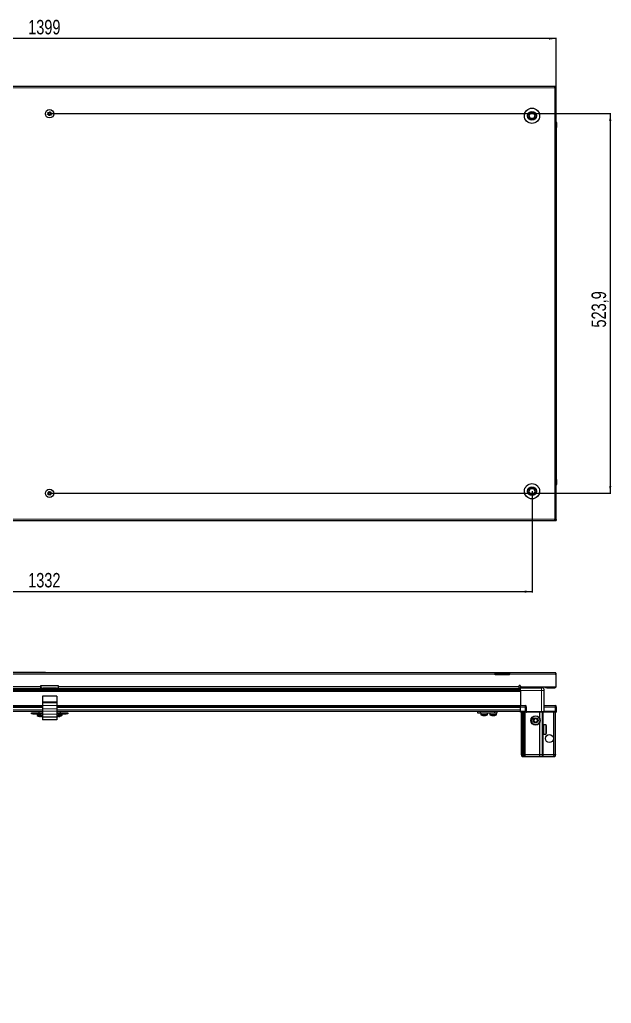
# Model space of a CAD drawing. Header units: millimetres. Extents: x 1256 to 6435, y -875 to 1898.
# Drawn here: x 2071 to 2888, y 482 to 1839 of the extents above; entities that cross this region are included whole.
import ezdxf

# ---------------------------------------------------------------- set-up
doc = ezdxf.new("R2010")
doc.units = ezdxf.units.MM
doc.layers.add('FORMAT', color=7, linetype='Continuous')
doc.styles.add('SLDTEXTSTYLE0', font='TXT', dxfattribs={"width": 0.75})
doc.dimstyles.new('SLDDIMSTYLE0', dxfattribs={"dimtxt": 20, "dimasz": 10, "dimexe": 0, "dimexo": 0.0625, "dimgap": 5, "dimtad": 2, "dimdec": 1, "dimrnd": 1e-09, "dimzin": 12, "dimdsep": 46, "dimtxsty": 'SLDTEXTSTYLE0', "dimsah": 1, "dimcen": 0.09, "dimadec": 0, "dimazin": 3, "dimtfac": 1, "dimtofl": 0, "dimtmove": 0, "dimatfit": 3, "dimfxl": 0, "dimfrac": 2, "dimtolj": 1, "dimtzin": 12, "dimarcsym": 0})

# ---------------------------------------------------------------- blocks, each defined once
blk = doc.blocks.new('_D_1')
at = {"layer": 'FORMAT'}
for p, q in [((1413, 1746.6), (1413, 1813.6)), ((2812, 1812.6), (1413, 1812.6)), ((2812, 1746.6), (2812, 1813.6))]:
    blk.add_line(p, q, dxfattribs=at)
for points in [[(1413, 1812.6), (1423, 1811.1), (1423, 1814.1)], [(2812, 1812.6), (2802, 1814.1), (2802, 1811.1)]]:
    blk.add_solid(points, dxfattribs=at)
at = {"layer": 'FORMAT', "insert": (2082.9, 1838.4), "char_height": 20, "attachment_point": 1, "style": 'SLDTEXTSTYLE0'}
blk.add_mtext('1399', dxfattribs=at)
blk = doc.blocks.new('_D_2')
at = {"layer": 'FORMAT'}
for p, q in [((1446.5, 1188.1), (1446.5, 1048.6)), ((2778.5, 1188.1), (2778.5, 1048.6)), ((1446.5, 1049.6), (2778.5, 1049.6))]:
    blk.add_line(p, q, dxfattribs=at)
for points in [[(1446.5, 1049.6), (1456.5, 1048.1), (1456.5, 1051.1)], [(2778.5, 1049.6), (2768.5, 1051.1), (2768.5, 1048.1)]]:
    blk.add_solid(points, dxfattribs=at)
at = {"layer": 'FORMAT', "insert": (2082.9, 1075.4), "char_height": 20, "attachment_point": 1, "style": 'SLDTEXTSTYLE0'}
blk.add_mtext('1332', dxfattribs=at)
blk = doc.blocks.new('_D_3')
at = {"layer": 'FORMAT'}
for p, q in [((2112.5, 1709.1), (2887.5, 1709.1)), ((2886.5, 1709.1), (2886.5, 1185.3)), ((2112.5, 1185.3), (2887.5, 1185.3))]:
    blk.add_line(p, q, dxfattribs=at)
for points in [[(2886.5, 1709.1), (2885, 1699.1), (2888, 1699.1)], [(2886.5, 1185.3), (2888, 1195.3), (2885, 1195.3)]]:
    blk.add_solid(points, dxfattribs=at)
at = {"layer": 'FORMAT', "insert": (2860.7, 1413.9), "char_height": 20, "attachment_point": 1, "rotation": 90, "style": 'SLDTEXTSTYLE0'}
blk.add_mtext('523,9', dxfattribs=at)
blk = doc.blocks.new('_D_9')
at = {"layer": 'FORMAT'}
for p, q in [((2106.7, 938.2), (1353.5, 938.2)), ((1354.5, 938.2), (1354.5, -868.8)), ((1415.1, -868.8), (1353.5, -868.8))]:
    blk.add_line(p, q, dxfattribs=at)
for points in [[(1354.5, 938.2), (1352.9, 928.2), (1356, 928.2)], [(1354.5, -868.8), (1356, -858.8), (1352.9, -858.8)]]:
    blk.add_solid(points, dxfattribs=at)
at = {"layer": 'FORMAT', "insert": (1328.7, 5.2), "char_height": 20, "attachment_point": 1, "rotation": 90, "style": 'SLDTEXTSTYLE0'}
blk.add_mtext('1807', dxfattribs=at)

msp = doc.modelspace()

# ---------------------------------------------------------------- linework, layer by layer
at = {"color": 7, "linetype": 'Continuous', "lineweight": 25}
for p, q in [((2809.89, 1746.6), (1415.09, 1746.6)), ((2809.89, 1744.5), (2809.89, 1746.6)), ((2811.99, 1746.6), (2809.89, 1746.6)), ((2809.89, 1745.1), (2811.99, 1745.1)), ((2809.89, 1744.5), (2811.99, 1744.5)), ((2811.99, 1745.1), (2811.99, 1746.6)), ((2811.99, 1744.5), (2811.99, 1745.1)), ((2811.99, 1149.7), (2811.99, 1744.5)), ((2811.99, 1697.93), (2811.99, 1697.93)), ((2812.49, 1696.6), (2812.49, 1690.1)), ((2812.49, 1690.1), (2812.49, 1696.6)), ((2811.99, 1690.1), (2812.49, 1690.1)), ((2812.34, 1204.1), (2812.34, 1690.1)), ((2812.49, 1690.1), (2812.49, 1690.1)), ((2812.49, 1690.1), (2812.49, 1690.1)), ((2811.99, 1204.1), (2812.49, 1204.1)), ((2812.49, 1204.1), (2812.49, 1204.1)), ((2812.49, 1197.6), (2812.49, 1204.1)), ((2812.49, 1204.1), (2812.49, 1197.6)), ((1415.09, 1147.6), (2809.89, 1147.6)), ((2811.99, 1149.7), (2809.89, 1149.7)), ((2809.89, 1147.6), (2809.89, 1149.7)), ((2811.99, 1149.1), (2809.89, 1149.1)), ((2809.89, 1147.6), (2811.99, 1147.6)), ((2811.99, 1149.1), (2811.99, 1149.7)), ((2811.99, 1149.1), (2811.99, 1147.6)), ((1497.49, 937.94), (2727.49, 937.94)), ((2106.7, 938.24), (2106.7, 937.94)), ((2106.7, 938.24), (2118.27, 938.24)), ((2118.27, 937.94), (2118.27, 938.24)), ((2727.49, 935.84), (2727.49, 937.94)), ((2727.49, 937.94), (2737.49, 937.94)), ((2737.49, 936.44), (2727.49, 936.44)), ((2737.49, 937.94), (2747.49, 937.94)), ((2747.49, 936.44), (2737.49, 936.44)), ((2747.49, 937.94), (2810.39, 937.94)), ((2747.49, 937.94), (2747.49, 935.84)), ((2727.49, 934.94), (2727.49, 935.84)), ((2747.49, 934.94), (2727.49, 934.94)), ((2747.49, 934.94), (2747.49, 935.84)), ((2810.99, 935.84), (2810.99, 934.94)), ((2810.99, 935.84), (2811.99, 935.84)), ((2811.99, 934.94), (2810.99, 934.94)), ((2811.99, 934.94), (2811.99, 935.84)), ((2811.99, 918.44), (2811.99, 934.94)), ((2762.49, 914.49), (1462.49, 914.49)), ((2762.49, 914.46), (1462.49, 914.46)), ((1464.49, 916.44), (2099.99, 916.44)), ((1488.61, 916.29), (2736.37, 916.29)), ((2124.99, 919.44), (2099.99, 919.44)), ((2099.99, 919.44), (2099.99, 918.54)), ((2099.99, 918.54), (2099.99, 916.44)), ((2121.99, 916.44), (2102.99, 916.44)), ((2124.99, 918.54), (2124.99, 919.44)), ((2124.99, 916.44), (2124.99, 918.54)), ((2124.99, 916.44), (2760.49, 916.44)), ((2730.99, 916.44), (2730.99, 916.29)), ((2731.1, 916.44), (2731.1, 916.29)), ((2731.28, 916.44), (2731.28, 916.29)), ((2731.79, 916.44), (2731.79, 916.29)), ((2732.18, 916.44), (2732.18, 916.29)), ((2733.04, 916.44), (2733.04, 916.29)), ((2733.6, 916.44), (2733.6, 916.29)), ((2734.72, 916.44), (2734.72, 916.29)), ((2735.4, 916.44), (2735.4, 916.29)), ((2736.37, 916.29), (2736.67, 916.29)), ((2736.67, 916.44), (2736.67, 916.29)), ((2736.67, 916.29), (2737.41, 916.29)), ((2736.67, 916.29), (2736.67, 916.29)), ((2736.93, 916.44), (2736.93, 916.29)), ((2737.41, 916.44), (2737.41, 916.29)), ((2737.41, 916.29), (2738.7, 916.29)), ((2738.61, 916.29), (2762.49, 916.29)), ((2738.7, 916.44), (2738.7, 916.29)), ((2738.79, 916.44), (2738.79, 916.29)), ((2739.42, 916.44), (2739.42, 916.29)), ((2740.62, 916.44), (2740.62, 916.29)), ((2741.24, 916.44), (2741.24, 916.29)), ((2742.22, 916.44), (2742.22, 916.29)), ((2742.7, 916.44), (2742.7, 916.29)), ((2743.37, 916.44), (2743.37, 916.29)), ((2743.64, 916.44), (2743.64, 916.29)), ((2743.94, 916.44), (2743.94, 916.29)), ((2743.99, 916.29), (2743.99, 916.44)), ((2743.99, 916.44), (2743.99, 916.29)), ((2760.49, 918.54), (2760.49, 919.29)), ((2760.49, 918.54), (2760.49, 916.44)), ((2762.49, 919.29), (2762.49, 918.44)), ((2762.49, 918.44), (2811.99, 918.44)), ((2762.49, 918.44), (2762.49, 916.94)), ((2762.49, 916.94), (2791.49, 916.94)), ((2762.49, 913.44), (2762.49, 892.44)), ((2765.24, 918.44), (2765.24, 916.94)), ((2791.74, 916.94), (2791.74, 918.44)), ((2795.49, 884.44), (2795.49, 913.44)), ((2796.99, 916.94), (2796.99, 918.44)), ((2798.99, 916.94), (2796.99, 916.94)), ((2798.99, 916.94), (2809.89, 916.94)), ((2122.49, 905.39), (2102.49, 905.39)), ((2102.49, 905.39), (2102.49, 897.66)), ((2102.49, 897.66), (2102.49, 896.22)), ((2102.49, 896.22), (2102.49, 892.45)), ((2122.49, 905.39), (2122.49, 897.66)), ((2122.49, 897.66), (2122.49, 896.22)), ((2122.49, 896.22), (2122.49, 892.45)), ((1462.49, 891.79), (2102.49, 891.79)), ((1462.49, 884.59), (2102.49, 884.59)), ((2087.49, 881.09), (2087.49, 882.59)), ((2087.49, 882.59), (2089.49, 882.59)), ((2089.49, 882.59), (2089.49, 881.09)), ((2089.49, 882.59), (2100.74, 882.59)), ((2097.49, 884.59), (2097.49, 882.59)), ((2100.74, 881.09), (2100.74, 882.59)), ((2100.74, 882.59), (2102.49, 882.59)), ((2102.49, 892.45), (2102.49, 888.12)), ((2102.49, 888.12), (2102.49, 884.89)), ((2102.49, 884.89), (2102.49, 880.57)), ((2122.49, 892.45), (2122.49, 888.12)), ((2122.49, 891.79), (2762.49, 891.79)), ((2122.49, 888.12), (2122.49, 884.89)), ((2122.49, 884.89), (2122.49, 880.57)), ((2122.49, 884.59), (2762.49, 884.59)), ((2122.49, 882.59), (2124.24, 882.59)), ((2124.24, 882.59), (2124.24, 881.09)), ((2124.24, 882.59), (2135.49, 882.59)), ((2127.49, 882.59), (2127.49, 884.59)), ((2135.49, 881.09), (2135.49, 882.59)), ((2135.49, 882.59), (2137.49, 882.59)), ((2137.49, 882.59), (2137.49, 881.09)), ((2703.84, 882.09), (2703.84, 884.59)), ((2706.84, 882.09), (2703.84, 882.09)), ((2706.84, 884.59), (2706.84, 882.09)), ((2727.04, 882.09), (2706.84, 882.09)), ((2707.69, 882.09), (2707.69, 880.18)), ((2717.19, 880.18), (2717.19, 882.09)), ((2717.24, 880.18), (2717.24, 882.09)), ((2720.19, 882.09), (2720.19, 880.18)), ((2727.04, 882.09), (2727.04, 884.59)), ((2730.04, 882.09), (2727.04, 882.09)), ((2729.69, 880.18), (2729.69, 882.09)), ((2730.04, 884.59), (2730.04, 882.09)), ((2762.49, 892.44), (2768.99, 892.44)), ((2762.49, 890.44), (2762.49, 892.44)), ((2762.49, 884.44), (2762.49, 890.44)), ((2762.49, 884.44), (2768.99, 884.44)), ((2762.49, 884.44), (2762.49, 884.1)), ((2762.49, 884.44), (2762.49, 884.44)), ((2768.99, 884.44), (2762.49, 884.44)), ((2762.49, 883.24), (2762.49, 884.1)), ((2762.49, 884.1), (2762.49, 884.1)), ((2762.49, 884.1), (2768.99, 884.1)), ((2770.31, 883.24), (2762.49, 883.24)), ((2763.99, 824.94), (2763.99, 883.24)), ((2765.49, 824.94), (2765.49, 883.24)), ((2766.99, 824.94), (2766.99, 883.24)), ((2767.99, 824.94), (2767.99, 883.24)), ((2770.99, 884.44), (2768.99, 884.44)), ((2770.31, 883.24), (2770.99, 883.24)), ((2770.99, 884.44), (2770.99, 890.44)), ((2770.99, 884.44), (2770.99, 883.24)), ((2770.99, 884.44), (2771.19, 884.44)), ((2771.19, 883.24), (2770.99, 883.24)), ((2771.19, 884.44), (2791.49, 884.44)), ((2791.49, 883.24), (2771.19, 883.24)), ((2789.49, 874.44), (2789.49, 883.24)), ((2791.49, 884.44), (2795.49, 884.44)), ((2795.49, 883.24), (2791.49, 883.24)), ((2792.99, 824.94), (2792.99, 883.24)), ((2795.49, 892.44), (2810.49, 892.44)), ((2795.49, 884.44), (2795.49, 883.24)), ((2795.49, 884.44), (2795.69, 884.44)), ((2795.69, 883.24), (2795.49, 883.24)), ((2795.69, 884.44), (2810.49, 884.44)), ((2810.49, 884.44), (2795.69, 884.44)), ((2810.49, 883.24), (2795.69, 883.24)), ((2808.49, 824.94), (2808.49, 883.24)), ((2812.49, 884.44), (2810.49, 884.44)), ((2810.49, 883.24), (2811.99, 883.24)), ((2810.99, 824.94), (2810.99, 883.24)), ((2811.99, 883.24), (2812.49, 884.1)), ((2812.49, 884.44), (2812.49, 890.44)), ((2812.49, 884.44), (2812.49, 884.1)), ((2089.49, 881.09), (2087.49, 881.09)), ((2089.49, 881.09), (2100.74, 881.09)), ((2095.24, 881.09), (2095.24, 879.18)), ((2102.49, 881.09), (2100.74, 881.09)), ((2102.49, 880.57), (2102.49, 876.59)), ((2122.49, 876.59), (2102.49, 876.59)), ((2102.49, 876.59), (2102.49, 872.59)), ((2122.49, 872.59), (2102.49, 872.59)), ((2124.24, 881.09), (2122.49, 881.09)), ((2122.49, 880.57), (2122.49, 876.59)), ((2122.49, 877.79), (2122.74, 877.71)), ((2122.49, 876.59), (2122.49, 872.59)), ((2124.24, 881.09), (2135.49, 881.09)), ((2129.74, 879.18), (2129.74, 881.09)), ((2137.49, 881.09), (2135.49, 881.09)), ((2789.49, 824.94), (2789.49, 869.44)), ((2793.02, 863.44), (2792.99, 863.44)), ((2792.99, 855.44), (2793.02, 855.44)), ((2793.5, 862.75), (2793.02, 863.44)), ((2793.02, 863.44), (2793.02, 862.39)), ((2793.02, 862.39), (2793.02, 855.44)), ((2793.02, 855.44), (2793.5, 856.13)), ((2793.99, 863.44), (2793.5, 862.75)), ((2793.5, 862.75), (2793.5, 861.88)), ((2793.5, 861.88), (2793.5, 856.13)), ((2793.5, 856.13), (2793.99, 855.44)), ((2793.99, 863.44), (2793.99, 862.39)), ((2793.99, 862.39), (2793.99, 855.44)), ((2794.49, 863.84), (2794.39, 863.84)), ((2794.39, 863.84), (2794.39, 855.04)), ((2794.39, 855.04), (2794.49, 855.04)), ((2797.39, 865.94), (2794.49, 865.94)), ((2794.49, 865.94), (2794.49, 865.93)), ((2794.99, 865.93), (2794.49, 865.93)), ((2794.49, 865.93), (2794.49, 865.85)), ((2794.49, 865.85), (2794.49, 865.5)), ((2794.99, 865.85), (2794.49, 865.85)), ((2794.99, 865.5), (2794.49, 865.5)), ((2794.49, 865.5), (2794.49, 865.2)), ((2794.49, 865.2), (2794.49, 864.48)), ((2794.99, 865.2), (2794.49, 865.2)), ((2794.99, 864.48), (2794.49, 864.48)), ((2794.49, 864.48), (2794.49, 863.99)), ((2794.49, 863.99), (2794.49, 862.97)), ((2794.99, 863.99), (2794.49, 863.99)), ((2794.99, 862.97), (2794.49, 862.97)), ((2794.49, 862.97), (2794.49, 862.33)), ((2794.49, 862.33), (2794.49, 861.11)), ((2794.99, 862.33), (2794.49, 862.33)), ((2794.99, 861.11), (2794.49, 861.11)), ((2794.49, 861.11), (2794.49, 860.57)), ((2794.99, 860.57), (2794.49, 860.57)), ((2794.49, 860.39), (2794.49, 859.09)), ((2794.99, 860.39), (2794.49, 860.39)), ((2794.99, 859.09), (2794.49, 859.09)), ((2794.99, 858.7), (2794.49, 858.7)), ((2794.49, 858.7), (2794.49, 858.35)), ((2794.99, 858.35), (2794.49, 858.35)), ((2794.49, 858.35), (2794.49, 857.1)), ((2794.99, 857.1), (2794.49, 857.1)), ((2794.49, 857.1), (2794.49, 856.43)), ((2794.49, 856.43), (2794.49, 855.34)), ((2794.99, 856.43), (2794.49, 856.43)), ((2794.99, 855.34), (2794.49, 855.34)), ((2794.49, 855.34), (2794.49, 854.79)), ((2794.99, 865.85), (2794.99, 865.93)), ((2794.99, 865.2), (2794.99, 865.5)), ((2794.99, 863.99), (2794.99, 864.48)), ((2794.99, 862.33), (2794.99, 862.97)), ((2794.99, 860.39), (2794.99, 861.11)), ((2794.99, 858.35), (2794.99, 859.09)), ((2794.99, 856.43), (2794.99, 857.1)), ((2794.99, 854.79), (2794.99, 855.34)), ((2798.19, 865.14), (2798.19, 863.65)), ((2798.19, 863.65), (2798.19, 853.74)), ((2794.49, 854.79), (2794.49, 853.98)), ((2794.99, 854.79), (2794.49, 854.79)), ((2794.99, 853.98), (2794.49, 853.98)), ((2794.49, 853.98), (2794.49, 853.62)), ((2794.49, 853.62), (2794.49, 853.16)), ((2794.99, 853.62), (2794.49, 853.62)), ((2794.99, 853.16), (2794.49, 853.16)), ((2794.49, 853.16), (2794.49, 853.01)), ((2794.49, 853.01), (2794.49, 852.94)), ((2794.99, 853.01), (2794.49, 853.01)), ((2794.49, 852.94), (2797.39, 852.94)), ((2794.99, 853.62), (2794.99, 853.98)), ((2794.99, 853.01), (2794.99, 853.16)), ((2763.99, 824.94), (2765.49, 824.94)), ((2764.79, 821.94), (2763.99, 824.94)), ((2765.94, 821.94), (2764.79, 821.94)), ((2765.49, 824.94), (2766.99, 824.94)), ((2765.94, 821.94), (2765.49, 824.94)), ((2766.44, 821.94), (2765.94, 821.94)), ((2766.44, 821.94), (2766.99, 824.94)), ((2767.18, 821.94), (2766.44, 821.94)), ((2766.99, 824.94), (2767.99, 824.94)), ((2767.18, 821.94), (2767.99, 824.94)), ((2768.99, 821.94), (2767.18, 821.94)), ((2767.99, 824.94), (2768.99, 824.94)), ((2768.99, 824.94), (2789.49, 824.94)), ((2789.16, 821.94), (2768.99, 821.94)), ((2789.16, 821.94), (2789.49, 824.94)), ((2792.18, 821.94), (2789.16, 821.94)), ((2789.49, 824.94), (2792.99, 824.94)), ((2792.99, 824.94), (2792.18, 821.94)), ((2793.99, 821.94), (2792.18, 821.94)), ((2792.99, 824.94), (2793.99, 824.94)), ((2793.99, 824.94), (2808.49, 824.94)), ((2808.33, 821.94), (2793.99, 821.94)), ((2808.49, 824.94), (2808.33, 821.94)), ((2810.18, 821.94), (2808.33, 821.94)), ((2808.49, 824.94), (2810.99, 824.94)), ((2810.99, 824.94), (2810.18, 821.94))]:
    msp.add_line(p, q, dxfattribs=at)
at = {"color": 8, "linetype": 'Continuous', "lineweight": 18}
for p, q in [((2809.89, 1744.5), (1415.09, 1744.5)), ((2809.89, 1149.7), (2809.89, 1744.5)), ((2811.99, 1696.6), (2812.49, 1696.6)), ((2811.99, 1197.6), (2812.49, 1197.6)), ((1415.09, 1149.7), (2809.89, 1149.7)), ((2737.49, 937.94), (2737.49, 936.44)), ((2727.49, 935.84), (1497.49, 935.84)), ((2810.99, 935.84), (2747.49, 935.84)), ((2762.49, 915.7), (1462.49, 915.7)), ((1462.49, 913.25), (2762.49, 913.25)), ((2762.49, 911.84), (1462.49, 911.84)), ((1464.49, 918.54), (2099.99, 918.54)), ((2099.99, 916.94), (2101.33, 916.94)), ((2123.65, 916.94), (2124.99, 916.94)), ((2124.99, 918.54), (2760.49, 918.54)), ((2760.49, 916.94), (2762.49, 916.94)), ((2791.49, 913.44), (2762.49, 913.44)), ((2791.49, 884.44), (2791.49, 913.44)), ((2798.99, 918.44), (2798.99, 916.94)), ((2809.89, 918.44), (2809.89, 916.94)), ((2122.49, 897.66), (2102.49, 897.66)), ((2122.49, 896.22), (2102.49, 896.22)), ((1462.49, 892.44), (2102.49, 892.44)), ((1462.49, 889.79), (2102.49, 889.79)), ((1462.49, 886.59), (2102.49, 886.59)), ((2122.49, 892.45), (2102.49, 892.45)), ((2122.49, 888.12), (2102.49, 888.12)), ((2122.49, 884.89), (2102.49, 884.89)), ((2122.49, 892.44), (2762.49, 892.44)), ((2122.49, 889.79), (2762.49, 889.79)), ((2122.49, 886.59), (2762.49, 886.59)), ((2768.99, 890.44), (2762.49, 890.44)), ((2762.49, 884.44), (2762.49, 884.1)), ((2768.99, 890.44), (2768.99, 892.44)), ((2768.99, 884.44), (2768.99, 890.44)), ((2770.99, 890.44), (2768.99, 890.44)), ((2768.99, 884.44), (2768.99, 884.1)), ((2768.99, 824.94), (2768.99, 883.24)), ((2771.19, 884.44), (2771.19, 883.24)), ((2791.49, 884.44), (2791.49, 883.24)), ((2793.99, 863.44), (2793.99, 883.24)), ((2810.49, 890.44), (2795.49, 890.44)), ((2795.69, 884.44), (2795.69, 883.24)), ((2810.49, 892.44), (2810.49, 890.44)), ((2810.49, 884.44), (2810.49, 890.44)), ((2812.49, 890.44), (2810.49, 890.44)), ((2810.49, 884.44), (2810.49, 883.24)), ((2102.49, 879.18), (2095.24, 879.18)), ((2102.49, 878.81), (2095.43, 878.81)), ((2122.49, 880.57), (2102.49, 880.57)), ((2129.74, 879.18), (2122.49, 879.18)), ((2129.54, 878.81), (2122.49, 878.81)), ((2709.9, 880.18), (2707.69, 880.18)), ((2710, 879.81), (2707.88, 879.81)), ((2717.19, 880.18), (2709.9, 880.18)), ((2716.99, 879.81), (2710, 879.81)), ((2717.04, 879.81), (2716.99, 879.81)), ((2717.24, 880.18), (2717.19, 880.18)), ((2727.69, 880.18), (2720.19, 880.18)), ((2727.58, 879.81), (2720.38, 879.81)), ((2729.49, 879.81), (2727.58, 879.81)), ((2729.69, 880.18), (2727.69, 880.18)), ((2793.99, 824.94), (2793.99, 855.44)), ((2797.39, 865.94), (2797.39, 864.24)), ((2797.39, 864.24), (2797.39, 852.94)), ((2768.99, 821.94), (2768.99, 824.94)), ((2793.99, 824.94), (2793.99, 821.94))]:
    msp.add_line(p, q, dxfattribs=at)
at = {"color": 7, "linetype": 'Continuous', "lineweight": 25}
for centre, radius in [((2112.49, 1708.95), 5.79), ((2112.49, 1708.95), 1.85), ((2778.49, 1706.1), 10.5), ((2778.49, 1706.1), 6), ((2778.49, 1706.1), 3.9), ((2778.49, 1188.1), 10.5), ((2112.49, 1185.25), 5.79), ((2112.49, 1185.25), 1.85), ((2778.49, 1188.1), 6), ((2778.49, 1188.1), 3.9), ((2783.49, 871.94), 6.5), ((2783.49, 871.94), 3.46), ((2802.49, 846.94), 5.5)]:
    msp.add_circle(centre, radius, dxfattribs=at)
at = {"color": 8, "linetype": 'Continuous', "lineweight": 18}
msp.add_circle((2783.49, 871.94), 5.7, dxfattribs=at)
at = {"color": 7, "linetype": 'Continuous', "lineweight": 25}
for centre, radius, start, end in [((2778.49, 1706.1), 4.62, 120, 180), ((2778.49, 1706.1), 4.62, 60, 120), ((2778.49, 1706.1), 4.62, 360, 60), ((2778.49, 1706.1), 4.62, 180, 240), ((2778.49, 1706.1), 4.62, 240, 300), ((2778.49, 1706.1), 4.62, 300, 360), ((2810.49, 1696.6), 2, 33.78451, 41.40962), ((2810.49, 1696.6), 2, 0, 41.40962), ((2810.49, 1696.6), 2, 360, 19.56674), ((2810.49, 1197.6), 2, 318.57492, 360), ((2810.49, 1197.6), 2, 318.59038, 0), ((2778.49, 1188.1), 4.62, 120, 180), ((2778.49, 1188.1), 4.62, 180, 240), ((2778.49, 1188.1), 4.62, 60, 120), ((2778.49, 1188.1), 4.62, 240, 300), ((2778.49, 1188.1), 4.62, 0, 60), ((2778.49, 1188.1), 4.62, 300, 0), ((2102.99, 919.44), 3, 180, 270), ((2121.99, 919.44), 3, 270, 360), ((2761.49, 919.29), 1, 0, 180), ((2809.89, 919.04), 2.1, 270, 343.39845), ((2768.99, 890.44), 2, 0, 90), ((2810.49, 890.44), 2, 0, 90), ((2095.69, 879.18), 0.45, 180, 235.28209), ((2099.99, 885.39), 8, 235.28209, 259.10263), ((2099.99, 885.39), 8, 280.79755, 288.20996), ((2124.99, 885.39), 8, 286.33055, 304.71791), ((2129.29, 879.18), 0.45, 304.71791, 0), ((2708.14, 880.18), 0.45, 180, 235.28209), ((2712.44, 886.39), 8, 235.28209, 259.05401), ((2712.44, 886.39), 8, 280.84597, 304.71791), ((2712.49, 886.39), 8, 280.92113, 304.71791), ((2716.74, 880.18), 0.45, 304.71791, 0), ((2716.79, 880.18), 0.45, 304.71791, 0), ((2720.64, 880.18), 0.45, 180, 235.28209), ((2724.94, 886.39), 8, 235.28209, 258.92302), ((2724.94, 886.39), 8, 280.93918, 304.71791), ((2729.24, 880.18), 0.45, 304.71791, 0), ((2783.49, 871.94), 2.5, 118.29497, 178.29497), ((2783.49, 871.94), 2.5, 178.29497, 238.29497), ((2783.49, 871.94), 2.5, 238.29497, 298.29497), ((2783.49, 871.94), 2.5, 58.29497, 118.29497), ((2783.49, 871.94), 2.5, 298.29497, 358.29497), ((2783.49, 871.94), 2.5, 358.29497, 58.29497), ((2793.99, 863.84), 0.4, 270, 360), ((2793.99, 855.04), 0.4, 0, 90), ((2797.39, 865.14), 0.8, 360, 90), ((2797.39, 853.74), 0.8, 270, 0)]:
    msp.add_arc(centre, radius, start, end, dxfattribs=at)
msp.add_ellipse((2768.99, 880.64), major_axis=(0, 3.46), ratio=0.5773503, start_param=5.5604511, end_param=6.2831853, dxfattribs=at)
for points, knots in [([(2110.4, 1710.82), (2110.39, 1710.81), (2110.38, 1710.79), (2110.38, 1710.73), (2110.4, 1710.59), (2110.54, 1710.22), (2110.73, 1709.72), (2110.62, 1709.09), (2110.31, 1708.69), (2110.03, 1708.41), (2109.87, 1708.23), (2109.83, 1708.14), (2109.82, 1708.1), (2109.83, 1708.07), (2109.85, 1708.04), (2109.91, 1708), (2110.17, 1707.93), (2110.64, 1707.88), (2111.31, 1707.63), (2111.62, 1706.99), (2111.73, 1706.53), (2111.83, 1706.28), (2111.88, 1706.23), (2111.91, 1706.21), (2111.94, 1706.21), (2111.97, 1706.22), (2112.01, 1706.24), (2112.08, 1706.29), (2112.23, 1706.46), (2112.47, 1706.76), (2112.84, 1707.12), (2113.44, 1707.29), (2113.97, 1707.16), (2114.35, 1707.06), (2114.5, 1707.05), (2114.55, 1707.07), (2114.58, 1707.09), (2114.6, 1707.12), (2114.6, 1707.18), (2114.58, 1707.32), (2114.44, 1707.69), (2114.25, 1708.19), (2114.35, 1708.82), (2114.67, 1709.22), (2114.95, 1709.5), (2115.1, 1709.68), (2115.15, 1709.77), (2115.15, 1709.81), (2115.15, 1709.84), (2115.13, 1709.87), (2115.07, 1709.91), (2114.81, 1709.98), (2114.34, 1710.03), (2113.67, 1710.28), (2113.35, 1710.91), (2113.24, 1711.38), (2113.14, 1711.63), (2113.1, 1711.68), (2113.07, 1711.69), (2113.04, 1711.7), (2113, 1711.69), (2112.97, 1711.67), (2112.9, 1711.62), (2112.75, 1711.45), (2112.51, 1711.15), (2112.14, 1710.79), (2111.53, 1710.62), (2111.01, 1710.75), (2110.63, 1710.85), (2110.48, 1710.86), (2110.42, 1710.84), (2110.41, 1710.83), (2110.4, 1710.82)], [0, 0, 0, 0, 0.0020087, 0.00442, 0.0093647, 0.0255282, 0.0677053, 0.0957862, 0.1246456, 0.1503415, 0.1605194, 0.1633943, 0.1656965, 0.1672448, 0.1688741, 0.1707699, 0.1786058, 0.2119941, 0.2499945, 0.2879948, 0.3213831, 0.329219, 0.3311148, 0.3327441, 0.3342924, 0.3362166, 0.3385353, 0.3413178, 0.349662, 0.3753578, 0.4042173, 0.4322982, 0.4744753, 0.4906388, 0.4966691, 0.49844, 0.5, 0.5020087, 0.50442, 0.5093647, 0.5255282, 0.5677053, 0.5957862, 0.6246456, 0.6503415, 0.6605194, 0.6633943, 0.6656965, 0.6672448, 0.6688741, 0.6707699, 0.6786058, 0.7119941, 0.7499945, 0.7879948, 0.8213831, 0.829219, 0.8311148, 0.8327441, 0.8342924, 0.8362166, 0.8385353, 0.8413178, 0.849662, 0.8753578, 0.9042173, 0.9322982, 0.9744753, 0.9906388, 0.9966691, 0.99844, 1, 1, 1, 1]), ([(2773.87, 1706.1), (2774.2, 1706.68), (2774.77, 1707.66), (2775.59, 1709.08), (2776, 1709.79), (2776.18, 1710.1)], [0, 0, 0, 0, 0.4391308, 0.7513783, 1, 1, 1, 1]), ([(2776.18, 1710.1), (2776.38, 1710.1), (2777.08, 1710.1), (2778.39, 1710.1), (2779.78, 1710.1), (2780.53, 1710.1), (2780.8, 1710.1)], [0, 0, 0, 0, 0.1393293, 0.4852696, 0.8163565, 1, 1, 1, 1]), ([(2780.8, 1710.1), (2781.13, 1709.53), (2781.69, 1708.55), (2782.52, 1707.13), (2782.93, 1706.42), (2783.11, 1706.1)], [0, 0, 0, 0, 0.4391308, 0.7513783, 1, 1, 1, 1]), ([(2776.18, 1702.1), (2775.85, 1702.68), (2775.28, 1703.66), (2774.46, 1705.08), (2774.05, 1705.79), (2773.87, 1706.1)], [0, 0, 0, 0, 0.4391308, 0.7513783, 1, 1, 1, 1]), ([(2780.8, 1702.1), (2780.53, 1702.1), (2779.78, 1702.1), (2778.39, 1702.1), (2777.08, 1702.1), (2776.38, 1702.1), (2776.18, 1702.1)], [0, 0, 0, 0, 0.1836435, 0.5147304, 0.8606707, 1, 1, 1, 1]), ([(2783.11, 1706.1), (2782.78, 1705.53), (2782.21, 1704.55), (2781.39, 1703.13), (2780.98, 1702.42), (2780.8, 1702.1)], [0, 0, 0, 0, 0.4391308, 0.7513783, 1, 1, 1, 1]), ([(2115.21, 1184.61), (2115.21, 1184.62), (2115.22, 1184.65), (2115.19, 1184.7), (2115.1, 1184.82), (2114.81, 1185.07), (2114.4, 1185.42), (2114.19, 1186.02), (2114.28, 1186.53), (2114.39, 1186.91), (2114.44, 1187.14), (2114.44, 1187.24), (2114.42, 1187.28), (2114.4, 1187.3), (2114.37, 1187.31), (2114.3, 1187.32), (2114.04, 1187.26), (2113.6, 1187.09), (2112.9, 1186.98), (2112.31, 1187.39), (2112, 1187.74), (2111.79, 1187.92), (2111.72, 1187.94), (2111.69, 1187.94), (2111.66, 1187.93), (2111.64, 1187.9), (2111.61, 1187.87), (2111.58, 1187.79), (2111.53, 1187.57), (2111.46, 1187.2), (2111.31, 1186.7), (2110.86, 1186.26), (2110.33, 1186.13), (2109.95, 1186.03), (2109.82, 1185.97), (2109.77, 1185.93), (2109.76, 1185.89), (2109.76, 1185.86), (2109.79, 1185.8), (2109.88, 1185.69), (2110.17, 1185.44), (2110.58, 1185.09), (2110.78, 1184.49), (2110.7, 1183.98), (2110.59, 1183.6), (2110.54, 1183.37), (2110.54, 1183.27), (2110.55, 1183.23), (2110.58, 1183.21), (2110.6, 1183.19), (2110.67, 1183.19), (2110.94, 1183.25), (2111.38, 1183.42), (2112.08, 1183.53), (2112.66, 1183.12), (2112.98, 1182.76), (2113.19, 1182.59), (2113.25, 1182.57), (2113.29, 1182.57), (2113.31, 1182.58), (2113.34, 1182.61), (2113.36, 1182.64), (2113.4, 1182.72), (2113.45, 1182.94), (2113.52, 1183.31), (2113.67, 1183.81), (2114.12, 1184.25), (2114.65, 1184.38), (2115.03, 1184.48), (2115.16, 1184.54), (2115.2, 1184.58), (2115.21, 1184.6), (2115.21, 1184.61)], [0, 0, 0, 0, 0.0020087, 0.00442, 0.0093647, 0.0255282, 0.0677053, 0.0957862, 0.1246456, 0.1503415, 0.1605194, 0.1633943, 0.1656965, 0.1672448, 0.1688741, 0.1707699, 0.1786058, 0.2119941, 0.2499945, 0.2879948, 0.3213831, 0.329219, 0.3311148, 0.3327441, 0.3342924, 0.3362166, 0.3385353, 0.3413178, 0.349662, 0.3753578, 0.4042173, 0.4322982, 0.4744753, 0.4906388, 0.4966691, 0.49844, 0.5, 0.5020087, 0.50442, 0.5093647, 0.5255282, 0.5677053, 0.5957862, 0.6246456, 0.6503415, 0.6605194, 0.6633943, 0.6656965, 0.6672448, 0.6688741, 0.6707699, 0.6786058, 0.7119941, 0.7499945, 0.7879948, 0.8213831, 0.829219, 0.8311148, 0.8327441, 0.8342924, 0.8362166, 0.8385353, 0.8413178, 0.849662, 0.8753578, 0.9042173, 0.9322982, 0.9744753, 0.9906388, 0.9966691, 0.99844, 1, 1, 1, 1]), ([(2773.87, 1188.1), (2774.2, 1188.68), (2774.77, 1189.66), (2775.59, 1191.08), (2776, 1191.79), (2776.18, 1192.1)], [0, 0, 0, 0, 0.4391308, 0.7513783, 1, 1, 1, 1]), ([(2776.18, 1184.1), (2775.85, 1184.68), (2775.28, 1185.66), (2774.46, 1187.08), (2774.05, 1187.79), (2773.87, 1188.1)], [0, 0, 0, 0, 0.4391308, 0.7513783, 1, 1, 1, 1]), ([(2776.18, 1192.1), (2776.38, 1192.1), (2777.08, 1192.1), (2778.39, 1192.1), (2779.78, 1192.1), (2780.53, 1192.1), (2780.8, 1192.1)], [0, 0, 0, 0, 0.1393293, 0.4852696, 0.8163565, 1, 1, 1, 1]), ([(2780.8, 1184.1), (2780.53, 1184.1), (2779.78, 1184.1), (2778.39, 1184.1), (2777.08, 1184.1), (2776.38, 1184.1), (2776.18, 1184.1)], [0, 0, 0, 0, 0.1836435, 0.5147304, 0.8606707, 1, 1, 1, 1]), ([(2780.8, 1192.1), (2781.13, 1191.53), (2781.69, 1190.55), (2782.52, 1189.13), (2782.93, 1188.42), (2783.11, 1188.1)], [0, 0, 0, 0, 0.4391308, 0.7513783, 1, 1, 1, 1]), ([(2783.11, 1188.1), (2782.78, 1187.53), (2782.21, 1186.55), (2781.39, 1185.13), (2780.98, 1184.42), (2780.8, 1184.1)], [0, 0, 0, 0, 0.4391308, 0.7513783, 1, 1, 1, 1]), ([(2810.39, 937.94), (2810.43, 937.91), (2810.52, 937.86), (2810.66, 937.46), (2810.79, 936.91), (2810.9, 936.33), (2810.97, 935.96), (2810.99, 935.84)], [0, 0, 0, 0, 0.2302553, 0.4485219, 0.6667858, 0.8850496, 1, 1, 1, 1]), ([(2811.99, 935.84), (2811.96, 936.09), (2811.91, 936.58), (2811.51, 937.22), (2811.04, 937.65), (2810.66, 937.77), (2810.52, 937.81)], [0, 0, 0, 0, 0.2867112, 0.5584942, 0.8302739, 1, 1, 1, 1]), ([(2762.49, 913.44), (2762.49, 913.83), (2762.49, 914.62), (2762.49, 915.67), (2762.49, 916.46), (2762.49, 916.88), (2762.49, 916.92), (2762.49, 916.94)], [0, 0, 0, 0, 0.21469386, 0.42938772, 0.64408158, 0.85877544, 1, 1, 1, 1]), ([(2791.49, 916.94), (2791.55, 916.94), (2791.69, 916.94), (2791.85, 916.94), (2791.97, 916.94), (2791.98, 916.94), (2791.99, 916.94)], [0, 0, 0, 0, 0.2493943, 0.5003335, 0.7501667, 1, 1, 1, 1]), ([(2795.49, 913.44), (2795.44, 913.88), (2795.37, 914.55), (2794.93, 915.37), (2794.48, 915.93), (2793.92, 916.38), (2793.11, 916.82), (2792.43, 916.89), (2791.99, 916.94)], [0, 0, 0, 0, 0.2394568, 0.3683607, 0.5, 0.6316393, 0.7605432, 1, 1, 1, 1]), ([(2098.48, 877.53), (2098.48, 877.53), (2098.49, 877.53), (2098.36, 877.56), (2098.17, 877.63), (2098.04, 877.69), (2098.03, 877.71), (2098.03, 877.71), (2098.04, 877.71), (2098.06, 877.71), (2098.11, 877.7), (2098.31, 877.65), (2098.65, 877.58), (2099.07, 877.53), (2099.4, 877.53), (2099.62, 877.57), (2099.78, 877.64), (2099.89, 877.69), (2099.96, 877.71), (2099.98, 877.71), (2100, 877.71), (2100.03, 877.71), (2100.1, 877.69), (2100.26, 877.61), (2100.44, 877.53), (2100.84, 877.53), (2101.16, 877.56), (2101.48, 877.61), (2101.72, 877.66), (2101.86, 877.7), (2101.91, 877.71), (2101.93, 877.71), (2101.94, 877.71), (2101.95, 877.71), (2101.93, 877.69), (2101.78, 877.62), (2101.59, 877.56), (2101.47, 877.52), (2101.49, 877.53), (2101.49, 877.53)], [0, 0, 0, 0, 0.0107986, 0.0543621, 0.1370986, 0.1577299, 0.1615047, 0.1653161, 0.1678592, 0.1703965, 0.1748191, 0.1884464, 0.2519024, 0.3158484, 0.35385, 0.4061453, 0.4637925, 0.4927153, 0.4963388, 0.4992154, 0.5021163, 0.5054668, 0.5118133, 0.5384791, 0.6443718, 0.679317, 0.724599, 0.772938, 0.8076141, 0.8250414, 0.8286649, 0.8323302, 0.8348863, 0.8381059, 0.84395, 0.8668038, 0.9571124, 0.9985019, 1, 1, 1, 1]), ([(2122.74, 877.71), (2122.74, 877.71), (2122.74, 877.71), (2122.75, 877.71), (2122.81, 877.69), (2123.11, 877.61), (2123.5, 877.53), (2123.76, 877.53), (2123.82, 877.56), (2123.82, 877.61), (2123.81, 877.66), (2123.81, 877.7), (2123.84, 877.71), (2123.85, 877.71), (2123.88, 877.71), (2123.9, 877.71), (2123.98, 877.69), (2124.23, 877.62), (2124.55, 877.55), (2124.98, 877.52), (2125.38, 877.55), (2125.71, 877.61), (2125.96, 877.68), (2126.07, 877.7), (2126.09, 877.71), (2126.11, 877.71), (2126.13, 877.71), (2126.15, 877.7), (2126.18, 877.67), (2126.15, 877.6), (2126.16, 877.54), (2126.28, 877.52), (2126.52, 877.54), (2126.78, 877.59), (2127, 877.64), (2127.1, 877.67), (2127.17, 877.69), (2127.21, 877.7), (2127.23, 877.71), (2127.24, 877.71), (2127.24, 877.71), (2127.24, 877.71)], [0, 0, 0, 0, 0.00194946, 0.00530077, 0.01164856, 0.03832017, 0.14423596, 0.17918874, 0.22448056, 0.27283008, 0.30751373, 0.32494482, 0.3285691, 0.33223522, 0.33479185, 0.33801215, 0.34385759, 0.3667163, 0.45704456, 0.49844311, 0.54018368, 0.61740779, 0.65563235, 0.66044883, 0.66399404, 0.66657022, 0.66915092, 0.67298293, 0.68329729, 0.72905388, 0.79751578, 0.8350667, 0.87275787, 0.93563066, 0.95900573, 0.97362649, 0.98314044, 0.99253451, 0.99618474, 0.99902659, 1, 1, 1, 1]), ([(2710.92, 878.53), (2710.91, 878.53), (2710.88, 878.54), (2710.67, 878.6), (2710.51, 878.67), (2710.45, 878.7), (2710.44, 878.71), (2710.44, 878.71), (2710.45, 878.71), (2710.47, 878.71), (2710.52, 878.7), (2710.74, 878.65), (2711.07, 878.58), (2711.45, 878.53), (2711.73, 878.52), (2711.99, 878.56), (2712.13, 878.63), (2712.26, 878.69), (2712.31, 878.71), (2712.33, 878.71), (2712.35, 878.71), (2712.38, 878.71), (2712.42, 878.7), (2712.54, 878.65), (2712.7, 878.58), (2712.95, 878.53), (2713.31, 878.53), (2713.68, 878.57), (2714.01, 878.64), (2714.24, 878.69), (2714.32, 878.71), (2714.34, 878.71), (2714.35, 878.71), (2714.35, 878.71), (2714.33, 878.69), (2714.17, 878.61), (2713.93, 878.53), (2713.94, 878.53), (2713.95, 878.53)], [0, 0, 0, 0, 0.02451912, 0.10597395, 0.13384212, 0.14781851, 0.15355312, 0.15640274, 0.15927956, 0.16178012, 0.16647727, 0.18164832, 0.25411072, 0.30099815, 0.33557914, 0.37919172, 0.4620214, 0.4826759, 0.48645495, 0.49027069, 0.49281666, 0.49535678, 0.49978442, 0.51342704, 0.5769545, 0.64097254, 0.67901695, 0.73137106, 0.78908324, 0.81803858, 0.82166614, 0.82454604, 0.82745017, 0.83080452, 0.83715808, 0.86385392, 0.96986594, 1, 1, 1, 1]), ([(2723.41, 878.54), (2723.42, 878.53), (2723.47, 878.52), (2723.42, 878.55), (2723.3, 878.59), (2723.19, 878.64), (2723.14, 878.67), (2723.11, 878.69), (2723.09, 878.7), (2723.09, 878.71), (2723.1, 878.71), (2723.1, 878.71), (2723.11, 878.71)], [0, 0, 0, 0, 0.11751301, 0.3191822, 0.65558742, 0.7806573, 0.8588867, 0.90979178, 0.96005539, 0.97958621, 0.99479168, 1, 1, 1, 1]), ([(2723.11, 878.71), (2723.11, 878.71), (2723.12, 878.71), (2723.16, 878.7), (2723.32, 878.67), (2723.61, 878.6), (2723.96, 878.55), (2724.29, 878.52), (2724.62, 878.54), (2724.83, 878.6), (2724.99, 878.67), (2725.07, 878.7), (2725.11, 878.71), (2725.14, 878.71), (2725.16, 878.71), (2725.18, 878.71), (2725.22, 878.7), (2725.33, 878.65), (2725.44, 878.58), (2725.64, 878.53), (2725.89, 878.52), (2726.28, 878.56), (2726.63, 878.63), (2726.9, 878.69), (2726.96, 878.71), (2726.98, 878.71), (2726.99, 878.71), (2726.99, 878.71), (2726.98, 878.7), (2726.88, 878.65), (2726.66, 878.58), (2726.45, 878.53), (2726.44, 878.53), (2726.44, 878.53)], [0, 0, 0, 0, 0.0033506, 0.0080628, 0.021119, 0.0794763, 0.1490118, 0.1929925, 0.2373326, 0.3338878, 0.3669223, 0.3834897, 0.3902874, 0.3936653, 0.3970754, 0.4000395, 0.4056074, 0.423591, 0.5094867, 0.5650663, 0.606058, 0.6577556, 0.7559406, 0.7804241, 0.7849037, 0.7894268, 0.7924448, 0.7954558, 0.8007042, 0.816876, 0.8921804, 0.9680663, 1, 1, 1, 1]), ([(2780.95, 870.57), (2780.96, 871.08), (2780.99, 872.05), (2781.02, 873.01), (2781.03, 873.45)], [0, 0, 0, 0, 0.5346859, 1, 1, 1, 1]), ([(2783.4, 869.05), (2783.11, 869.23), (2782.41, 869.66), (2781.56, 870.19), (2781.05, 870.5), (2780.95, 870.57)], [0, 0, 0, 0, 0.3629006, 0.8668753, 1, 1, 1, 1]), ([(2781.03, 873.45), (2781.49, 873.7), (2782.34, 874.16), (2783.18, 874.61), (2783.57, 874.82)], [0, 0, 0, 0, 0.5346859, 1, 1, 1, 1]), ([(2785.94, 870.42), (2785.49, 870.17), (2784.64, 869.72), (2783.8, 869.26), (2783.4, 869.05)], [0, 0, 0, 0, 0.5346859, 1, 1, 1, 1]), ([(2783.57, 874.82), (2783.68, 874.76), (2784.19, 874.44), (2785.04, 873.92), (2785.74, 873.49), (2786.03, 873.3)], [0, 0, 0, 0, 0.1331247, 0.6370994, 1, 1, 1, 1]), ([(2786.03, 873.3), (2786.01, 872.79), (2785.99, 871.82), (2785.96, 870.87), (2785.94, 870.42)], [0, 0, 0, 0, 0.53468586, 1, 1, 1, 1])]:
    msp.add_open_spline(points, degree=3, knots=knots, dxfattribs=at)
at = {"color": 8, "linetype": 'Continuous', "lineweight": 18}
msp.add_open_spline([(2791.49, 913.44), (2791.49, 913.88), (2791.49, 914.55), (2791.49, 915.37), (2791.49, 915.93), (2791.49, 916.38), (2791.49, 916.82), (2791.49, 916.89), (2791.49, 916.94)], degree=3, knots=[0, 0, 0, 0, 0.23945684, 0.36836066, 0.5, 0.63163934, 0.76054316, 1, 1, 1, 1], dxfattribs=at)
msp.add_open_spline([(2795.49, 913.44), (2795.43, 913.44), (2795.31, 913.44), (2794.38, 913.44), (2793.06, 913.44), (2792.01, 913.44), (2791.49, 913.44)], degree=3, dxfattribs=at)

# ---------------------------------------------------------------- dimensions: what is measured, and where the dimension line sits
at = {"layer": 'FORMAT'}
for base, p1, p2, picture, middle in [((1412.99, 1812.6), (2811.99, 1746.6), (1412.99, 1746.6), '_D_1', (2112.49, 1812.6)), ((2778.49, 1049.6), (1446.49, 1188.1), (2778.49, 1188.1), '_D_2', (2112.49, 1049.6))]:
    dim = msp.add_linear_dim(base=base, p1=p1, p2=p2, dimstyle='SLDDIMSTYLE0', dxfattribs=at)
    dim.commit()
    dim.dimension.update_dxf_attribs({"geometry": picture, "text_midpoint": middle, "dimtype": 160})
for base, p1, p2, picture, middle in [((2886.48881076, 1185.25434732), (2112.48845386, 1709.10434732), (2112.48845386, 1185.25434732), '_D_3', (2886.48881076, 1447.17934732)), ((1354.49, -868.76), (2106.7, 938.24), (1415.09, -868.76), '_D_9', (1354.49, 34.74))]:
    dim = msp.add_linear_dim(base=base, p1=p1, p2=p2, angle=90, dimstyle='SLDDIMSTYLE0', dxfattribs=at)
    dim.commit()
    dim.dimension.update_dxf_attribs({"geometry": picture, "text_midpoint": middle, "dimtype": 160})

doc.saveas('drawing.dxf')
